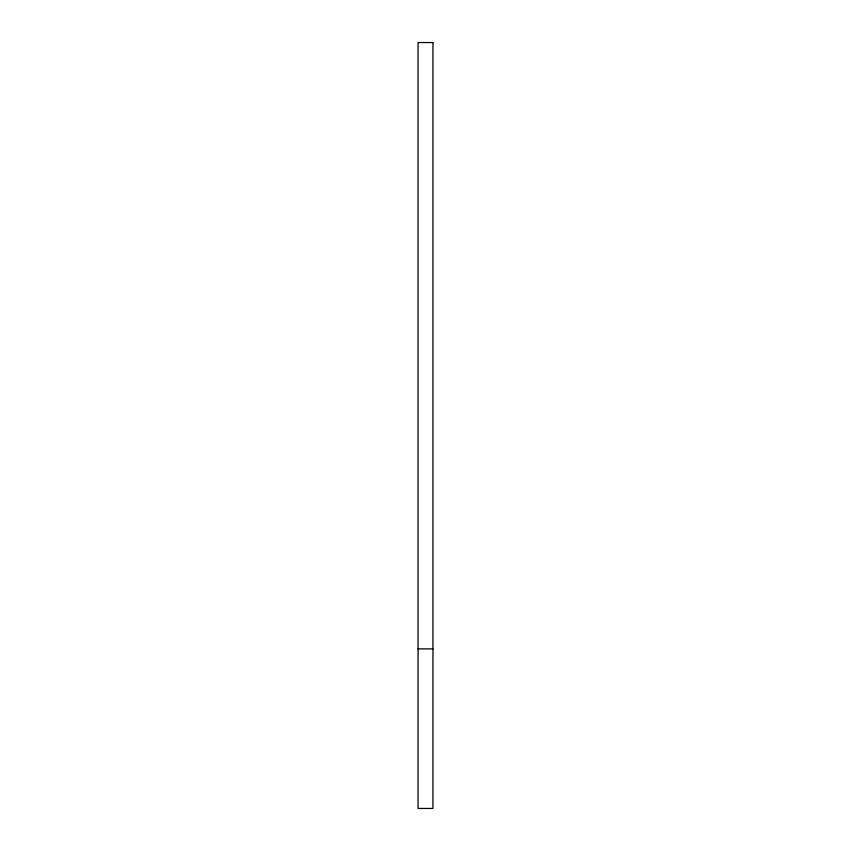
<?xml version="1.0" encoding="UTF-8"?>
<svg xmlns="http://www.w3.org/2000/svg" width="851" height="851" viewBox="0 0 851 851"><rect width="100%" height="100%" fill="white"/><g stroke="black" fill="none" stroke-linecap="round" stroke-linejoin="round"><path stroke-width="1.28" d="M418.054 648.887L432.946 648.887M432.946 42.55L418.054 42.55L418.054 808.45L432.946 808.45L432.946 42.55"/></g></svg>
